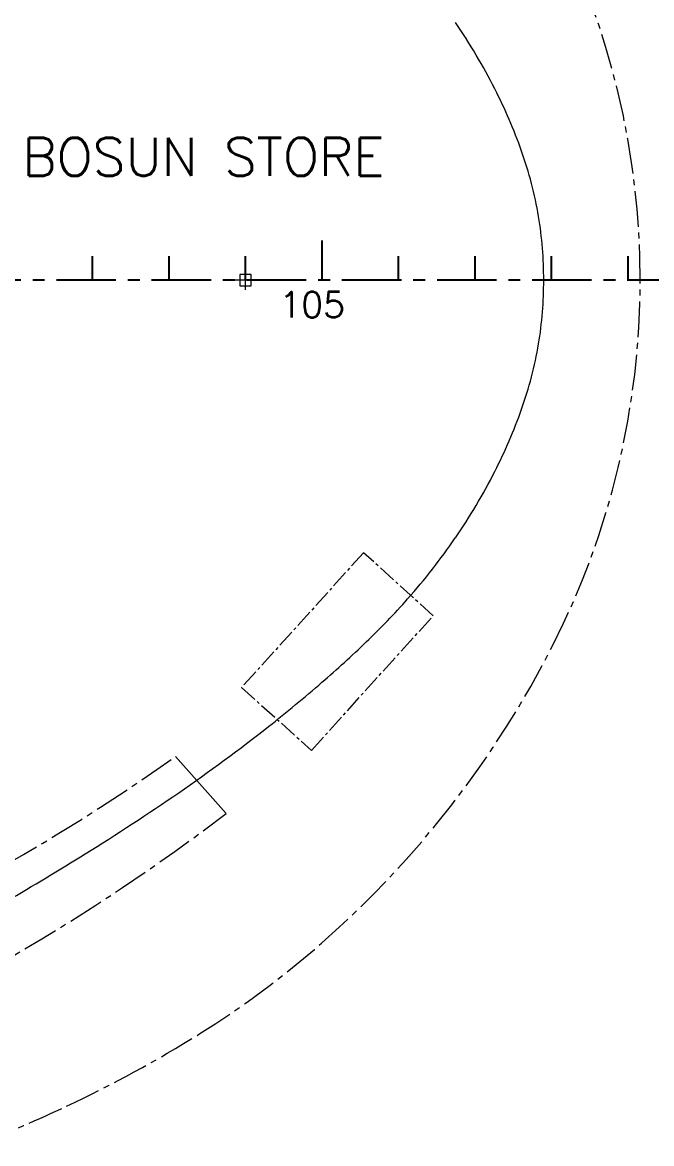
# Model space of a CAD drawing. Extents: x 475189 to 476029, y 1007718 to 1008015.
# Drawn here: x 475815.83 to 475842.29, y 1007831.61 to 1007878.75 of the extents above; entities that cross this region are included whole.
import ezdxf
from ezdxf.enums import TextEntityAlignment as Align

# ---------------------------------------------------------------- set-up
doc = ezdxf.new("R2010")
doc.units = 0
doc.header["$LTSCALE"] = 2
doc.header["$MEASUREMENT"] = 0
doc.linetypes.add('CENTER', pattern=[2, 1.25, -0.25, 0.25, -0.25])
doc.linetypes.add('CENTER2', pattern=[1.125, 0.75, -0.125, 0.125, -0.125])
doc.layers.get('0').update_dxf_attribs({"linetype": 'CONTINUOUS', "lineweight": 0})
doc.layers.add('Frame', color=243, linetype='CONTINUOUS')
doc.layers.add('R.B', color=6, linetype='CONTINUOUS', lineweight=0)
doc.layers.add('TEXT', color=1, linetype='CONTINUOUS', lineweight=0)
doc.styles.add('ROMANS', font='ROMANS.SHX')
doc.styles.add('XT03_5', font='romans', dxfattribs={"width": 0.6, "height": 87.5})

# ---------------------------------------------------------------- blocks, each defined once
blk = doc.blocks.new('EXISTING')
at = {"color": 8, "linetype": 'CENTER2', "ltscale": 0.5}
for p, q in [((475830.179, 1007856.45), (475825.052, 1007850.786)), ((475833.107, 1007853.798), (475830.179, 1007856.45)), ((475827.986, 1007848.141), (475833.107, 1007853.798)), ((475825.052, 1007850.786), (475827.986, 1007848.141))]:
    blk.add_line(p, q, dxfattribs=at)
at = {"color": 8, "linetype": 'Continuous'}
blk.add_line((475824.408, 1007845.486), (475822.264, 1007847.884), dxfattribs=at)
at = {"color": 8}
for centre, radius, start, end in [((475813.664, 1007871.061), 24.713, 325.5252, 333.0717), ((475812.072, 1007872.173), 26.654, 318.4905, 325.4908), ((475809.596, 1007874.345), 29.948, 313.7091, 318.5189), ((475794.317, 1007890.339), 52.067, 310.9335, 313.7013), ((475786.596, 1007899.296), 63.893, 309.59472, 310.90127), ((475786.082, 1007899.861), 64.655, 308.33775, 309.62689), ((475782.585, 1007904.299), 70.306, 304.50097, 308.32958), ((475763.986, 1007931.375), 103.154, 301.88556, 304.49608), ((475754.647, 1007946.353), 120.806, 300.06481, 301.89411)]:
    blk.add_arc(centre, radius, start, end, dxfattribs=at)
at = {"color": 8, "linetype": 'CENTER2'}
for centre, radius, start, end in [((475800.778, 1007871.528), 41.898, 311.2611, 333.1332), ((475773.61, 1007916.273), 83.93, 295.04119, 305.4297), ((475771.28, 1007915.316), 87.743, 293.25183, 307.26471), ((475802.357, 1007869.73), 39.505, 302.0044, 311.2609), ((475795.044, 1007881.44), 53.311, 295.1343, 301.9986), ((475791.239, 1007889.526), 62.248, 291.49129, 295.14416)]:
    blk.add_arc(centre, radius, start, end, dxfattribs=at)
at = {"color": 8, "linetype": 'ByBlock', "style": 'ROMANS'}
for tag, height, width, p in [('DIRECTION', 0.536, 0.85, (475672.394, 1007828.239)), ('DN', 1.072, 0.708333, (475752.552, 1007802.238))]:
    blk.add_attdef(tag, text='', height=height, dxfattribs=dict(at, width=width)).set_placement(p, align=Align.MIDDLE_RIGHT)
at = {"color": 8, "style": 'XT03_5', "text_generation_flag": 4, "width": 0.6, "flags": 9}
for p, rotation in [((475706.595, 1007775.576), 270), ((475708.817, 1007766.103), 90)]:
    blk.add_attdef('KEYWORD', p, '', height=0.0375, rotation=rotation, dxfattribs=at)
at = {"color": 8, "style": 'XT03_5', "width": 0.6, "flags": 9}
for p, rotation in [((475708.817, 1007775.576), 270), ((475706.595, 1007766.103), 90)]:
    blk.add_attdef('KEYWORD', p, '', height=0.0375, rotation=rotation, dxfattribs=at)
at = {"layer": 'TEXT', "color": 8, "style": 'ROMANS', "width": 0.85, "flags": 8}
blk.add_attdef('WTD', text='', height=1.072, rotation=180, dxfattribs=at).set_placement((475705.173, 1007794.2), align=Align.MIDDLE_CENTER)
blk.add_attdef('WTD', text='', height=1.072, dxfattribs=at).set_placement((475731.4, 1007752.462), align=Align.MIDDLE_CENTER)

msp = doc.modelspace()

# ---------------------------------------------------------------- linework, layer by layer
at = {"color": 8, "linetype": 'CENTER'}
for p, q in [((475825.218, 1007867.505), (475825.218, 1007868.384)), ((475825.758, 1007867.911), (475824.744, 1007867.911))]:
    msp.add_line(p, q, dxfattribs=at)
at = {"color": 8}
for p, q in [((475825.459, 1007868.152), (475824.977, 1007868.152)), ((475824.977, 1007868.152), (475824.977, 1007867.669)), ((475825.459, 1007867.669), (475825.459, 1007868.152)), ((475824.977, 1007867.669), (475825.459, 1007867.669))]:
    msp.add_line(p, q, dxfattribs=at)
at = {"color": 8, "linetype": 'CENTER2'}
for centre, start, end in [((475807.922, 1007867.911), 359.9993, 26.8682), ((475807.922, 1007867.91), 333.1318, 0.0007)]:
    msp.add_arc(centre, 33.89, start, end, dxfattribs=at)
at = {"color": 8}
for centre, radius, start, end in [((475813.664, 1007864.76), 24.713, 26.9283, 34.4748), ((475815.845, 1007865.859), 22.271, 19.6285, 26.9507), ((475821.675, 1007867.937), 16.081, 9.498, 19.6291), ((475822.343, 1007868.056), 15.403, 4.4662, 9.4747), ((475820.573, 1007867.915), 17.179, 359.9867, 4.4754), ((475820.573, 1007867.907), 17.179, 355.5246, 0.0133), ((475822.343, 1007867.766), 15.403, 350.5253, 355.5338), ((475821.675, 1007867.884), 16.081, 340.3709, 350.502), ((475815.845, 1007869.963), 22.271, 333.0493, 340.3715)]:
    msp.add_arc(centre, radius, start, end, dxfattribs=at)
at = {"layer": 'Frame', "color": 8}
for p, q in [((475828.435, 1007867.911), (475828.435, 1007869.585)), ((475818.785, 1007867.911), (475818.785, 1007868.916)), ((475822.001, 1007867.911), (475822.001, 1007868.916)), ((475825.218, 1007867.911), (475825.218, 1007868.916)), ((475831.651, 1007867.911), (475831.651, 1007868.916)), ((475834.868, 1007867.911), (475834.868, 1007868.916)), ((475838.084, 1007867.911), (475838.084, 1007868.916)), ((475841.301, 1007867.911), (475841.301, 1007868.916))]:
    msp.add_line(p, q, dxfattribs=at)
at = {"layer": 'Frame', "color": 8, "linetype": 'CENTER'}
msp.add_line((475847.768, 1007867.911), (475660.083, 1007867.911), dxfattribs=at)

# ---------------------------------------------------------------- block references
at = {"layer": 'R.B'}
msp.add_blockref('EXISTING', (0, 0), dxfattribs=at)

# ---------------------------------------------------------------- texts
at = {"color": 8, "linetype": 'Continuous', "style": 'ROMANS'}
msp.add_text('BOSUN STORE', height=1.6083, dxfattribs=at).set_placement((475815.826, 1007872.293))
at = {"layer": 'Frame', "color": 8, "style": 'ROMANS'}
msp.add_text('105', height=1.0722, dxfattribs=at).set_placement((475826.639, 1007866.342))

doc.saveas('drawing.dxf')
